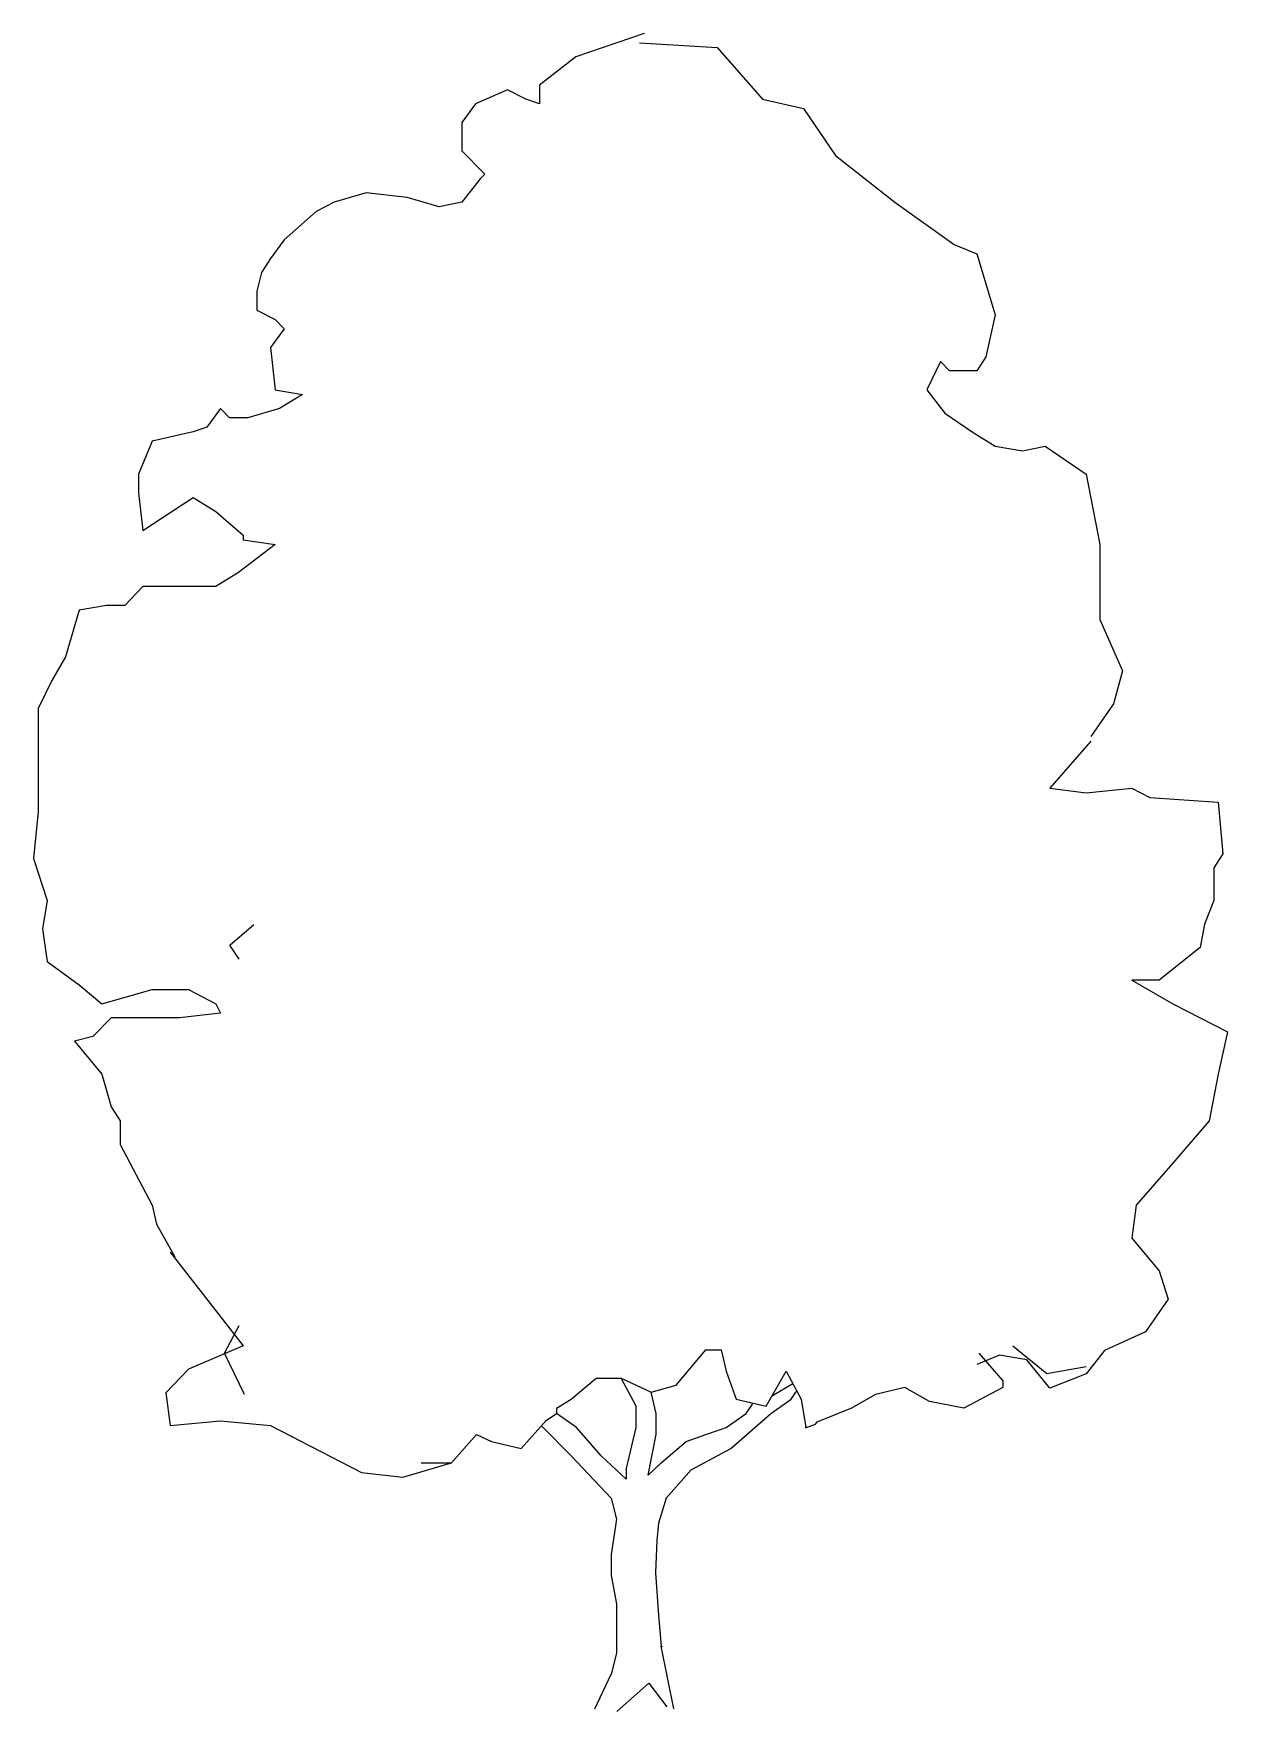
# Model space of a CAD drawing. Extents: x 321880 to 322586, y 67441 to 68433.
import ezdxf

# ---------------------------------------------------------------- set-up
doc = ezdxf.new("R2010")
doc.units = 0
doc.header["$MEASUREMENT"] = 0
doc.layers.get('0').update_dxf_attribs({"linetype": 'CONTINUOUS'})

msp = doc.modelspace()

# ---------------------------------------------------------------- linework, layer by layer
at = {"color": 7, "linetype": 'CONTINUOUS'}
for p, q in [((322240.84, 68433.45), (322200.44, 68419.59)), ((322238.16, 68427.91), (322283.94, 68425.14)), ((322283.94, 68425.14), (322310.88, 68394.65)), ((322200.44, 68419.59), (322178.88, 68402.96)), ((322160.03, 68400.19), (322141.19, 68391.88)), ((322170.81, 68394.65), (322160.03, 68400.19)), ((322178.88, 68391.88), (322170.81, 68394.65)), ((322178.88, 68402.96), (322178.88, 68391.88)), ((322310.88, 68394.65), (322335.12, 68389.1)), ((322141.19, 68391.88), (322133.09, 68380.79)), ((322335.12, 68389.1), (322353.97, 68361.38)), ((322133.09, 68380.79), (322133.09, 68369.7)), ((322133.09, 68369.7), (322133.09, 68364.16)), ((322133.09, 68364.16), (322146.56, 68350.3)), ((322353.97, 68361.38), (322389, 68333.66)), ((322143.88, 68347.52), (322133.09, 68333.66)), ((322146.56, 68350.3), (322143.88, 68347.52)), ((322076.53, 68339.21), (322057.69, 68333.66)), ((322100.78, 68336.44), (322076.53, 68339.21)), ((322119.62, 68330.89), (322100.78, 68336.44)), ((322046.91, 68328.12), (322028.06, 68311.49)), ((322057.69, 68333.66), (322046.91, 68328.12)), ((322133.09, 68333.66), (322119.62, 68330.89)), ((322389, 68333.66), (322424, 68308.72)), ((322028.06, 68311.49), (322019.97, 68300.4)), ((322424, 68308.72), (322437.47, 68303.17)), ((322019.97, 68300.4), (322014.59, 68292.09)), ((322437.47, 68303.17), (322448.25, 68267.14)), ((322014.59, 68292.09), (322011.88, 68281)), ((322011.88, 68281), (322011.88, 68269.91)), ((322011.88, 68269.91), (322022.66, 68264.37)), ((322448.25, 68267.14), (322442.88, 68242.19)), ((322028.06, 68258.82), (322019.97, 68247.73)), ((322022.66, 68264.37), (322028.06, 68258.82)), ((322019.97, 68247.73), (322022.66, 68222.79)), ((322415.94, 68239.41), (322407.84, 68222.79)), ((322421.31, 68233.88), (322415.94, 68239.41)), ((322442.88, 68242.19), (322437.47, 68233.88)), ((322437.47, 68233.88), (322421.31, 68233.88)), ((322022.66, 68222.79), (322038.81, 68220.02)), ((322038.81, 68220.02), (322025.34, 68211.7)), ((322407.84, 68222.79), (322418.62, 68208.92)), ((321990.34, 68211.7), (321982.25, 68200.61)), ((321995.72, 68206.16), (321990.34, 68211.7)), ((322006.5, 68206.16), (321995.72, 68206.16)), ((322025.34, 68211.7), (322006.5, 68206.16)), ((322418.62, 68208.92), (322434.78, 68197.84)), ((321974.19, 68197.84), (321949.94, 68192.3)), ((321982.25, 68200.61), (321974.19, 68197.84)), ((322434.78, 68197.84), (322448.25, 68189.52)), ((321949.94, 68192.3), (321941.84, 68172.89)), ((322448.25, 68189.52), (322464.41, 68186.75)), ((322464.41, 68186.75), (322477.88, 68189.52)), ((322477.88, 68189.52), (322502.12, 68172.89)), ((321941.84, 68172.89), (321941.84, 68161.8)), ((322502.12, 68172.89), (322510.19, 68131.31)), ((321941.84, 68161.8), (321944.56, 68139.62)), ((321944.56, 68139.62), (321974.19, 68159.03)), ((321974.19, 68159.03), (321987.66, 68150.71)), ((321987.66, 68150.71), (322003.81, 68136.85)), ((322003.81, 68136.85), (322003.81, 68134.09)), ((322022.66, 68131.31), (322001.12, 68114.68)), ((322003.81, 68134.09), (322022.66, 68131.31)), ((322510.19, 68131.31), (322510.19, 68086.96)), ((321944.56, 68106.36), (321933.78, 68095.27)), ((321960.72, 68106.36), (321944.56, 68106.36)), ((321987.66, 68106.36), (321960.72, 68106.36)), ((322001.12, 68114.68), (321987.66, 68106.36)), ((321906.84, 68092.5), (321898.75, 68064.78)), ((321923, 68095.27), (321906.84, 68092.5)), ((321933.78, 68095.27), (321923, 68095.27)), ((322510.19, 68086.96), (322523.66, 68056.47)), ((321898.75, 68064.78), (321890.69, 68050.92)), ((322523.66, 68056.47), (322518.28, 68037.06)), ((321890.69, 68050.92), (321882.59, 68034.29)), ((322518.28, 68037.06), (322504.81, 68017.66)), ((321882.59, 68034.29), (321882.59, 67973.3)), ((322504.81, 68014.89), (322480.56, 67987.16)), ((322480.56, 67987.16), (322502.12, 67984.4)), ((322502.12, 67984.4), (322529.06, 67987.16)), ((322529.06, 67987.16), (322539.81, 67981.62)), ((322539.81, 67981.62), (322580.22, 67978.85)), ((322580.22, 67978.85), (322582.94, 67948.36)), ((321882.59, 67973.3), (321879.91, 67945.59)), ((322582.94, 67948.36), (322577.53, 67940.05)), ((321879.91, 67945.59), (321888, 67920.64)), ((322577.53, 67940.05), (322577.53, 67920.64)), ((321888, 67920.64), (321885.28, 67904.01)), ((322577.53, 67920.64), (322572.16, 67906.78)), ((321885.28, 67904.01), (321888, 67884.6)), ((321995.88, 67894.23), (322010.19, 67906.48)), ((322572.16, 67906.78), (322569.47, 67892.92)), ((322001.5, 67886.03), (321995.88, 67894.23)), ((322569.47, 67892.92), (322545.22, 67873.52)), ((321888, 67884.6), (321906.84, 67870.74)), ((321906.84, 67870.74), (321920.31, 67859.66)), ((321920.31, 67859.66), (321949.94, 67867.98)), ((321949.94, 67867.98), (321971.5, 67867.98)), ((321971.5, 67867.98), (321987.66, 67859.66)), ((322529.06, 67873.52), (322553.28, 67859.66)), ((322545.22, 67873.52), (322529.06, 67873.52)), ((321920.31, 67859.66), (321920.31, 67859.66)), ((321987.66, 67859.66), (321990.34, 67854.12)), ((322553.28, 67859.66), (322569.47, 67851.34)), ((321925.69, 67851.34), (321914.91, 67840.25)), ((321947.25, 67851.34), (321925.69, 67851.34)), ((321966.09, 67851.34), (321947.25, 67851.34)), ((321990.34, 67854.12), (321966.09, 67851.34)), ((322569.47, 67851.34), (322585.62, 67843.02)), ((321914.91, 67840.25), (321904.16, 67837.48)), ((322585.62, 67843.02), (322580.22, 67818.08)), ((321904.16, 67837.48), (321920.31, 67818.08)), ((321920.31, 67818.08), (321925.69, 67798.67)), ((322580.22, 67818.08), (322574.84, 67790.36)), ((321925.69, 67798.67), (321931.09, 67790.36)), ((321931.09, 67790.36), (321931.09, 67776.5)), ((322574.84, 67790.36), (322553.28, 67765.41)), ((321931.09, 67776.5), (321949.94, 67740.46)), ((322553.28, 67765.41), (322531.75, 67740.46)), ((321949.94, 67740.46), (321952.62, 67729.38)), ((322531.75, 67740.46), (322529.06, 67721.06)), ((321952.62, 67729.38), (321963.41, 67709.97)), ((322529.06, 67721.06), (322545.22, 67701.66)), ((321960.72, 67712.74), (322003.81, 67657.3)), ((322545.22, 67701.66), (322550.59, 67685.02)), ((322550.59, 67685.02), (322537.12, 67665.62)), ((321992.84, 67653.06), (322001.5, 67669.41)), ((322537.12, 67665.62), (322512.91, 67654.53)), ((322003.81, 67657.3), (321971.5, 67643.45)), ((322004.56, 67628.58), (321992.84, 67653.06)), ((322259.81, 67634.02), (322277.38, 67654.88)), ((322277.38, 67654.88), (322286.28, 67654.88)), ((322286.28, 67654.88), (322289.31, 67642.41)), ((322450.94, 67651.76), (322437.47, 67646.22)), ((322438.62, 67653.06), (322452.94, 67636.72)), ((322467.09, 67648.98), (322450.94, 67651.76)), ((322478.94, 67640.82), (322458.78, 67657.17)), ((322512.91, 67654.53), (322502.12, 67640.67)), ((321971.5, 67643.45), (321958.03, 67629.59)), ((322289.31, 67642.41), (322295.19, 67625.7)), ((322313, 67621.55), (322324.72, 67642.41)), ((322324.72, 67642.41), (322333.62, 67625.7)), ((322480.56, 67632.36), (322467.09, 67648.98)), ((322502.12, 67644.92), (322478.94, 67640.82)), ((322502.12, 67640.67), (322480.56, 67632.36)), ((321958.03, 67629.59), (321960.72, 67610.18)), ((322197.69, 67625.7), (322212.44, 67638.19)), ((322212.44, 67638.19), (322215.5, 67638.19)), ((322215.5, 67638.19), (322227.22, 67638.19)), ((322236.12, 67621.55), (322227.22, 67638.19)), ((322227.22, 67638.19), (322245.03, 67629.86)), ((322245.03, 67629.86), (322259.81, 67634.02)), ((322247.84, 67617.33), (322245.03, 67629.86)), ((322328.69, 67634.91), (322316.75, 67627.7)), ((322327.75, 67625.7), (322330.56, 67629.86)), ((322330.56, 67629.86), (322331.06, 67630.45)), ((322395.03, 67632.62), (322377.69, 67628.58)), ((322409.56, 67624.47), (322395.03, 67632.62)), ((322452.94, 67632.62), (322429.72, 67620.38)), ((322452.94, 67636.72), (322452.94, 67632.62)), ((322189, 67620.38), (322197.69, 67625.7)), ((322189, 67620.31), (322189, 67617.33)), ((322236.12, 67609), (322236.12, 67621.55)), ((322295.19, 67625.7), (322313, 67621.55)), ((322301.06, 67617.33), (322304.09, 67621.55)), ((322304.09, 67621.55), (322305.03, 67623.3)), ((322305.03, 67623.3), (322305.03, 67623.42)), ((322315.81, 67617.33), (322327.75, 67625.7)), ((322316.75, 67627.7), (322316.28, 67627.34)), ((322333.62, 67625.7), (322336.44, 67609)), ((322363.38, 67620.38), (322343, 67612.23)), ((322377.69, 67628.58), (322363.38, 67620.38)), ((322429.72, 67620.38), (322409.56, 67624.47)), ((321960.72, 67610.18), (321990.34, 67612.95)), ((321990.34, 67612.95), (322019.97, 67610.18)), ((322019.97, 67610.18), (322073.84, 67582.46)), ((322168.16, 67596.52), (322182.94, 67613.16)), ((322180.12, 67610.06), (322197.69, 67592.3)), ((322182.94, 67613.16), (322189, 67617.33)), ((322200.75, 67609), (322189, 67617.33)), ((322247.84, 67604.84), (322247.84, 67617.33)), ((322289.31, 67609), (322301.06, 67617.33)), ((322292.12, 67596.52), (322315.81, 67617.33)), ((322336.19, 67608.89), (322342.06, 67610.94)), ((322343, 67612.23), (322341.81, 67610.88)), ((322126.91, 67588.14), (322141.69, 67604.84)), ((322141.69, 67604.84), (322150.56, 67600.69)), ((322150.56, 67600.69), (322168.16, 67596.52)), ((322215.5, 67592.3), (322200.75, 67609)), ((322230.25, 67583.98), (322236.12, 67609)), ((322243.16, 67580.82), (322247.84, 67604.84)), ((322250.88, 67588.14), (322265.66, 67600.69)), ((322265.66, 67600.69), (322277.38, 67604.84)), ((322277.38, 67604.84), (322289.31, 67609)), ((322197.69, 67592.3), (322221.38, 67567.28)), ((322230.25, 67578.42), (322215.5, 67592.3)), ((322268.69, 67583.98), (322292.12, 67596.52)), ((322073.84, 67582.46), (322098.09, 67579.69)), ((322098.09, 67579.69), (322126.91, 67588.14)), ((322109.09, 67588.14), (322126.91, 67588.14)), ((322230.25, 67583.98), (322230.25, 67578.42)), ((322243.16, 67580.82), (322250.88, 67588.14)), ((322253.94, 67567.28), (322268.69, 67583.98)), ((322221.38, 67567.28), (322224.41, 67554.8)), ((322253.94, 67567.28), (322249.25, 67552.41)), ((322224.41, 67554.8), (322221.38, 67533.95)), ((322249.25, 67552.41), (322248.31, 67542.27)), ((322248.31, 67542.27), (322247.62, 67523.16)), ((322221.38, 67533.95), (322221.38, 67521.41)), ((322221.38, 67521.41), (322224.41, 67504.77)), ((322247.62, 67523.16), (322249.25, 67497.91)), ((322224.41, 67504.77), (322224.41, 67475.53)), ((322249.25, 67497.91), (322250.88, 67479.75)), ((322224.41, 67475.53), (322221.38, 67463.05)), ((322258.38, 67442.72), (322250.88, 67479.75)), ((322250.88, 67479.75), (322251.59, 67479.57)), ((322211.75, 67442.72), (322221.38, 67463.05)), ((322224.69, 67441.09), (322243.53, 67457.72)), ((322243.53, 67457.72), (322254.31, 67443.86))]:
    msp.add_line(p, q, dxfattribs=at)

doc.saveas('drawing.dxf')
